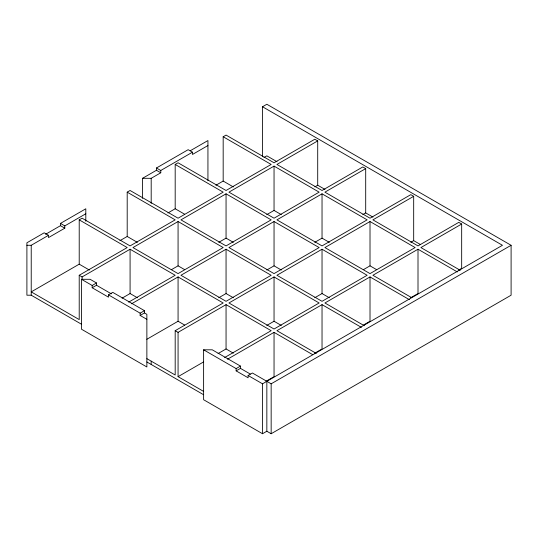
<?xml version="1.0" encoding="UTF-8"?>
<svg xmlns="http://www.w3.org/2000/svg" width="538" height="538" viewBox="0 0 538 538"><rect width="100%" height="100%" fill="white"/><g stroke="black" fill="none" stroke-linecap="round" stroke-linejoin="round"><path stroke-width="0.81" d="M45.609 234.272L60.478 225.684L60.478 223.404L85.804 208.784L85.804 221.266M142.543 198.361L142.543 178.307L156.45 170.277L156.45 167.997L188.159 149.692L192.476 152.187L192.476 154.467L207.937 145.542M262.517 156.679L262.517 106.759L266.841 104.264L511.1 245.288L511.1 295.207L271.159 433.736L266.841 431.241L262.517 433.736L203.613 399.727L203.613 349.808L212.254 349.808L240.466 366.096L240.466 368.375L250.318 374.058M190.277 150.748L207.937 140.553L207.937 180.674M26.9 245.288L31.224 245.288L48.514 235.301L48.514 237.581L64.802 228.179L64.802 225.899L85.804 213.774M156.45 167.997L160.775 170.492L192.476 152.187M79.214 219.86L127.197 247.567L79.214 275.274L79.214 319.585L31.224 291.878L79.214 264.171L79.214 219.86L82.092 218.199L130.082 245.906L175.186 219.86L127.197 192.153L127.197 236.471L137.378 242.349M127.197 192.153L130.082 190.492L178.071 218.199L223.176 192.153L175.186 164.453L175.186 208.764L184.642 214.218M142.543 178.307L151.191 178.307L160.775 172.772L160.775 170.492M175.186 164.453L178.071 162.785L226.054 190.492L271.159 164.453L223.176 136.746L223.176 181.057L233.351 186.935M223.176 136.746L226.054 135.085L274.044 162.785L314.824 139.241L317.709 140.909L317.709 185.22L324.986 189.416M119.927 240.668L127.197 236.471M167.917 212.961L175.186 208.764M215.899 185.26L223.176 181.057M263.976 157.499L266.841 155.852L277.016 161.723M79.214 275.274L82.092 276.935L130.082 249.228L175.186 275.274L128.656 302.141M178.071 221.528L132.96 247.567L178.071 273.607L223.176 247.567L178.071 221.528L178.071 265.839L171.521 269.619M226.054 193.821L180.95 219.86L226.054 245.906L271.159 219.86L226.054 193.821L226.054 238.132L218.778 242.335M274.044 166.114L228.939 192.153L274.044 218.199L319.148 192.153L274.044 166.114L274.044 210.425L266.767 214.628M317.709 140.909L276.929 164.453L322.033 190.492L362.814 166.948L365.699 168.609L365.699 212.927L372.969 217.123M92.18 285.476L92.18 287.756L108.468 297.158L108.468 294.878L140.142 313.163L140.142 315.443L144.466 312.948L146.867 314.333L146.867 366.97L81.48 329.216L81.48 279.296L92.18 285.476L96.504 282.975L96.504 285.254L111.373 293.842M92.18 287.756L96.504 285.254M108.468 294.878L112.785 292.376L144.466 310.668L144.466 312.948M122.086 298.16L130.082 293.546L137.358 297.743M314.844 186.868L317.709 185.22M131.534 303.802L178.071 276.935L223.176 302.981L175.186 330.682L175.186 374.999L146.867 358.651M226.054 249.228L180.95 275.274L226.054 301.314L271.159 275.274L226.054 249.228L226.054 293.546L218.778 297.743M274.044 221.528L228.939 247.567L274.044 273.607L319.148 247.567L274.044 221.528L274.044 265.839L266.767 270.036M322.033 193.821L276.929 219.86L322.033 245.906L367.138 219.86L322.033 193.821L322.033 238.132L314.757 242.335M365.699 168.609L324.912 192.153L370.016 218.199L410.803 194.655L413.682 196.316L413.682 240.627L420.232 244.407M140.142 313.163L144.466 310.668M146.807 339.303L178.071 321.247L184.615 325.033M362.834 214.575L365.699 212.927M175.186 330.682L178.071 332.349L226.054 304.642L271.159 330.682L224.628 357.548M274.044 276.935L228.939 302.981L274.044 329.021L319.148 302.981L274.044 276.935L274.044 321.247L266.767 325.45M322.033 249.228L276.929 275.274L322.033 301.314L367.138 275.274L322.033 249.228L322.033 293.546L314.757 297.743M370.016 221.528L324.912 247.567L370.016 273.607L415.128 247.567L370.016 221.528L370.016 265.839L363.473 269.619M413.682 196.316L372.901 219.86L418.006 245.906L458.786 222.355L461.671 224.023L461.671 268.334L458.806 269.989M178.071 332.349L178.071 376.661L203.519 361.966M218.058 353.574L226.054 348.954L233.331 353.157M410.824 242.282L413.682 240.627M227.513 359.216L274.044 332.349L312.679 354.656M361.381 327.36L322.033 304.642L276.929 330.682L316.277 353.405M409.371 299.659L370.016 276.935L324.912 302.981L364.266 325.698M457.361 271.952L418.006 249.228L372.901 275.274L411.536 297.581M461.671 224.023L420.891 247.567L460.239 270.284M203.613 349.808L236.142 368.591L240.466 366.096M236.142 368.591L236.142 370.87L240.466 368.375M236.142 370.87L248.105 377.777L248.105 375.497L252.43 373.002L271.159 383.816L511.1 245.288M266.048 381.281L274.044 376.661L274.044 332.349M314.757 353.157L322.033 348.954L322.033 304.642M363.473 325.033L370.016 321.247L370.016 276.935M410.729 297.743L418.006 293.546L418.006 249.228M248.105 375.497L262.517 383.816L502.452 245.288L262.517 106.759M81.48 279.296L90.128 279.296L96.504 282.975M81.44 324.199L31.224 295.207L26.9 295.207L26.9 242.793L44.19 232.806L48.514 235.301M274.044 210.425L281.32 214.628M322.033 238.132L329.31 242.335M370.016 265.839L376.566 269.619M156.45 170.277L160.775 172.772M226.054 238.132L233.331 242.335M274.044 265.839L281.32 270.036M322.033 293.546L329.31 297.743M178.071 265.839L184.615 269.619M226.054 293.546L233.331 297.743M274.044 321.247L281.32 325.45M60.478 223.404L64.802 225.899M60.478 225.684L64.802 228.179M79.214 264.171L89.389 270.049M140.142 315.443L146.867 319.33M178.071 376.661L203.667 391.442M146.867 361.973L203.572 394.71M271.159 383.816L271.159 433.736M266.841 381.321L266.841 431.241M262.517 383.816L262.517 433.736M226.054 304.642L226.054 348.954M178.071 276.935L178.071 321.247M151.191 178.307L151.191 203.384M151.191 361.146L151.191 364.475M130.082 249.228L130.082 293.546M82.092 276.935L82.092 279.444M31.224 245.288L31.224 295.207"/></g></svg>
